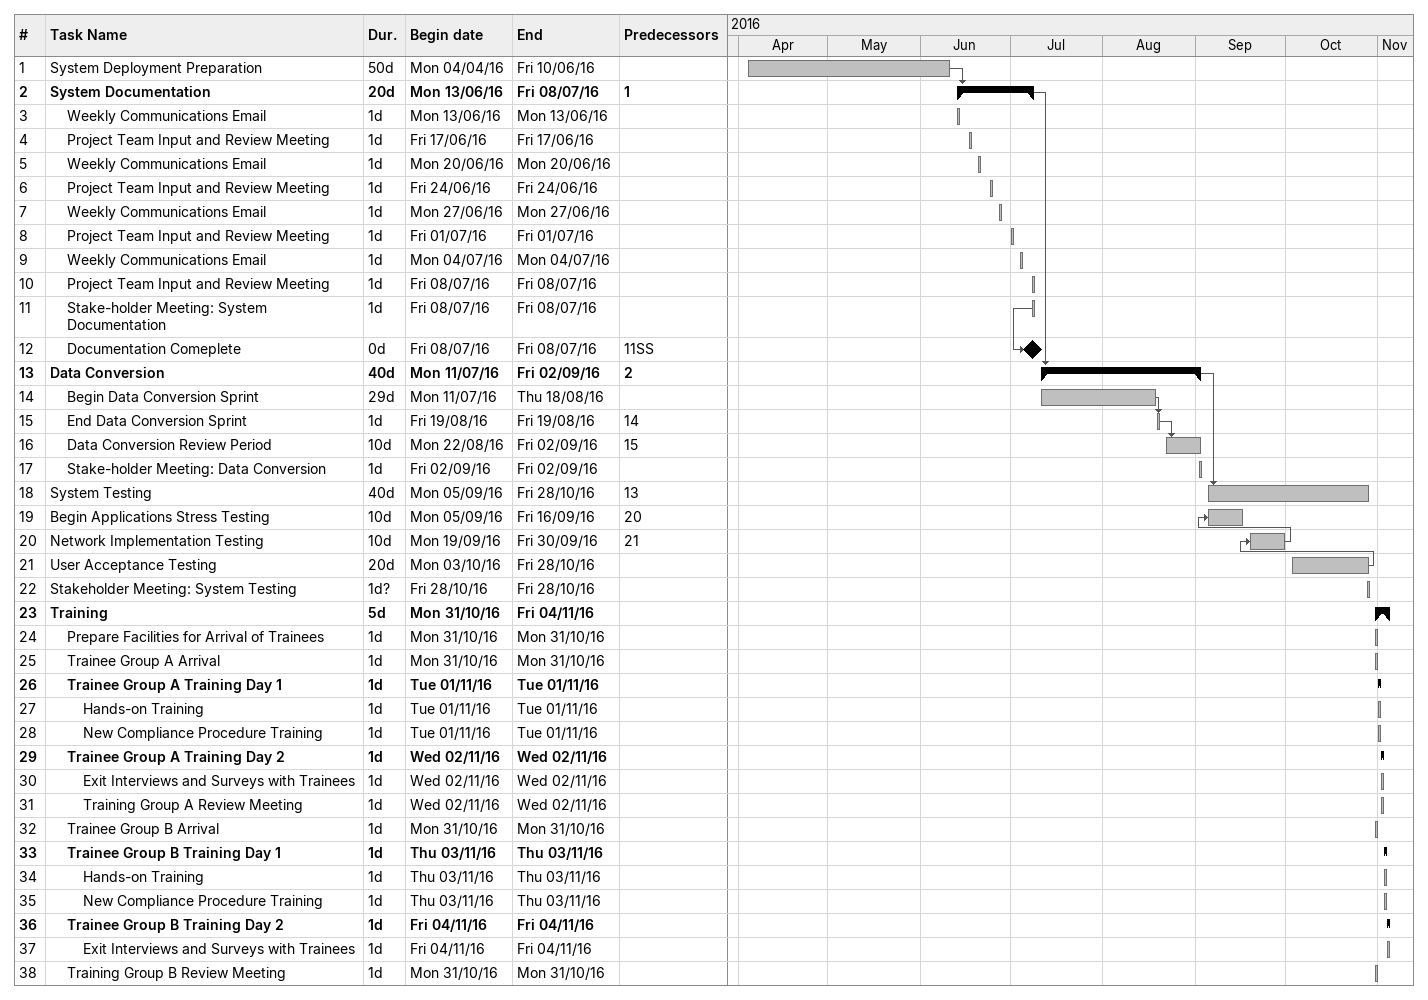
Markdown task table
| ID | Level | Task | Duration | Start | Finish | Predecessors |
|---|---|---|---|---|---|---|
| 1 | 1 | System Deployment Preparation | 50d | 2016-04-04 | 2016-06-10 |  |
| 2 | 1 | **System Documentation** | 20d | 2016-06-13 | 2016-07-08 | 1 |
| 3 | 2 | Weekly Communications Email | 1d | 2016-06-13 | 2016-06-13 |  |
| 4 | 2 | Project Team Input and Review Meeting | 1d | 2016-06-17 | 2016-06-17 |  |
| 5 | 2 | Weekly Communications Email | 1d | 2016-06-20 | 2016-06-20 |  |
| 6 | 2 | Project Team Input and Review Meeting | 1d | 2016-06-24 | 2016-06-24 |  |
| 7 | 2 | Weekly Communications Email | 1d | 2016-06-27 | 2016-06-27 |  |
| 8 | 2 | Project Team Input and Review Meeting | 1d | 2016-07-01 | 2016-07-01 |  |
| 9 | 2 | Weekly Communications Email | 1d | 2016-07-04 | 2016-07-04 |  |
| 10 | 2 | Project Team Input and Review Meeting | 1d | 2016-07-08 | 2016-07-08 |  |
| 11 | 2 | Stake-holder Meeting: System Documentation | 1d | 2016-07-08 | 2016-07-08 |  |
| 12 | 2 | Documentation Comeplete | 0d | 2016-07-08 | 2016-07-08 | 11SS |
| 13 | 1 | **Data Conversion** | 40d | 2016-07-11 | 2016-09-02 | 2 |
| 14 | 2 | Begin Data Conversion Sprint | 29d | 2016-07-11 | 2016-08-18 |  |
| 15 | 2 | End Data Conversion Sprint | 1d | 2016-08-19 | 2016-08-19 | 14 |
| 16 | 2 | Data Conversion Review Period | 10d | 2016-08-22 | 2016-09-02 | 15 |
| 17 | 2 | Stake-holder Meeting: Data Conversion | 1d | 2016-09-02 | 2016-09-02 |  |
| 18 | 1 | System Testing | 40d | 2016-09-05 | 2016-10-28 | 13 |
| 19 | 1 | Begin Applications Stress Testing | 10d | 2016-09-05 | 2016-09-16 | 20 |
| 20 | 1 | Network Implementation Testing | 10d | 2016-09-19 | 2016-09-30 | 21 |
| 21 | 1 | User Acceptance Testing | 20d | 2016-10-03 | 2016-10-28 |  |
| 22 | 1 | Stakeholder Meeting: System Testing | 1d? | 2016-10-28 | 2016-10-28 |  |
| 23 | 1 | **Training** | 5d | 2016-10-31 | 2016-11-04 |  |
| 24 | 2 | Prepare Facilities for Arrival of Trainees | 1d | 2016-10-31 | 2016-10-31 |  |
| 25 | 2 | Trainee Group A Arrival | 1d | 2016-10-31 | 2016-10-31 |  |
| 26 | 2 | **Trainee Group A Training Day 1** | 1d | 2016-11-01 | 2016-11-01 |  |
| 27 | 3 | Hands-on Training | 1d | 2016-11-01 | 2016-11-01 |  |
| 28 | 3 | New Compliance Procedure Training | 1d | 2016-11-01 | 2016-11-01 |  |
| 29 | 2 | **Trainee Group A Training Day 2** | 1d | 2016-11-02 | 2016-11-02 |  |
| 30 | 3 | Exit Interviews and Surveys with Trainees | 1d | 2016-11-02 | 2016-11-02 |  |
| 31 | 3 | Training Group A Review Meeting | 1d | 2016-11-02 | 2016-11-02 |  |
| 32 | 2 | Trainee Group B Arrival | 1d | 2016-10-31 | 2016-10-31 |  |
| 33 | 2 | **Trainee Group B Training Day 1** | 1d | 2016-11-03 | 2016-11-03 |  |
| 34 | 3 | Hands-on Training | 1d | 2016-11-03 | 2016-11-03 |  |
| 35 | 3 | New Compliance Procedure Training | 1d | 2016-11-03 | 2016-11-03 |  |
| 36 | 2 | **Trainee Group B Training Day 2** | 1d | 2016-11-04 | 2016-11-04 |  |
| 37 | 3 | Exit Interviews and Surveys with Trainees | 1d | 2016-11-04 | 2016-11-04 |  |
| 38 | 2 | Training Group B Review Meeting | 1d | 2016-10-31 | 2016-10-31 |  |
